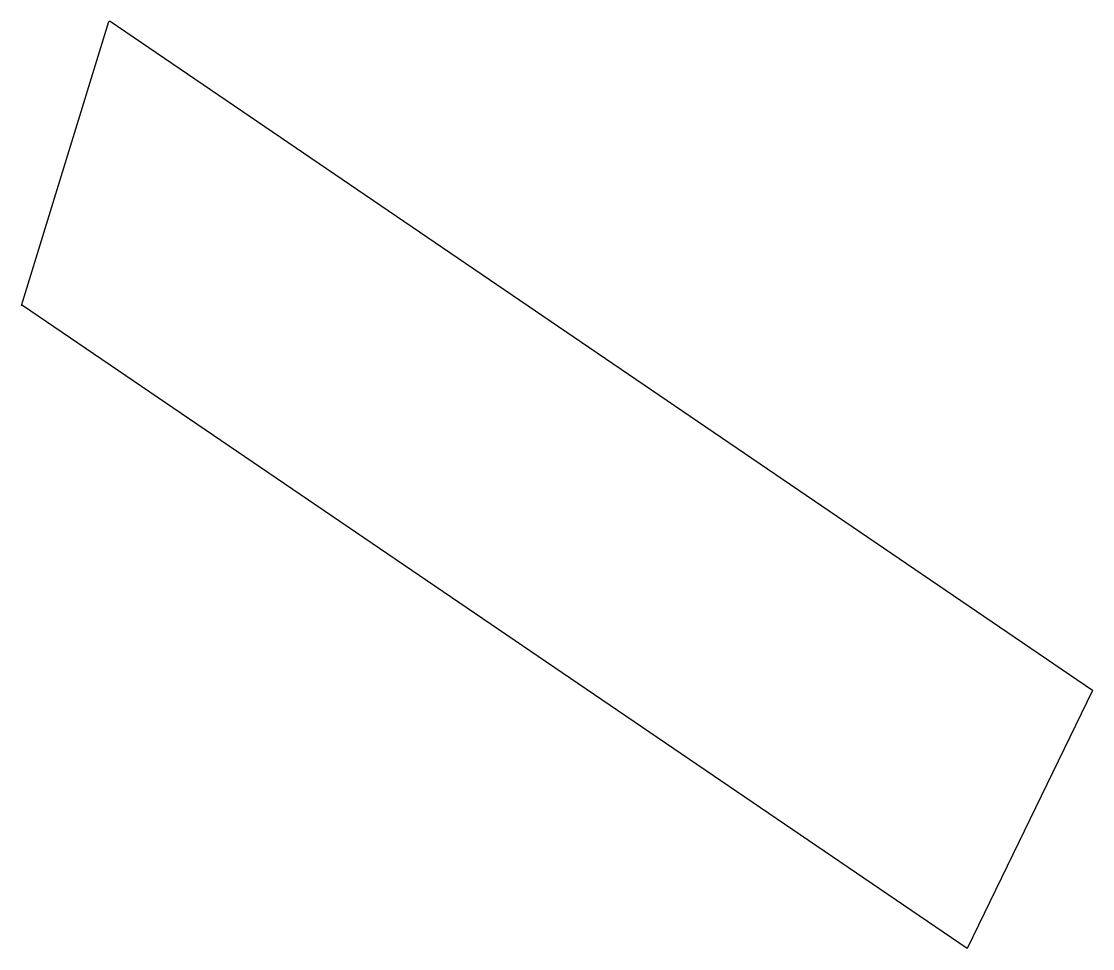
# Model space of a CAD drawing. Header units: millimetres. Extents: x 127.4 to 146.3, y -174.4 to -158.1.
import ezdxf

# ---------------------------------------------------------------- set-up
doc = ezdxf.new("R2010")
doc.units = ezdxf.units.MM

msp = doc.modelspace()

# ---------------------------------------------------------------- linework, layer by layer
for p, q in [((127.438, -163.1), (128.975, -158.1)), ((129, -158.1), (128.975, -158.1)), ((146.292, -169.873), (129, -158.1)), ((127.459, -163.1), (127.438, -163.1)), ((144.082, -174.417), (127.459, -163.1)), ((146.292, -169.873), (144.082, -174.417))]:
    msp.add_line(p, q)

doc.saveas('drawing.dxf')
